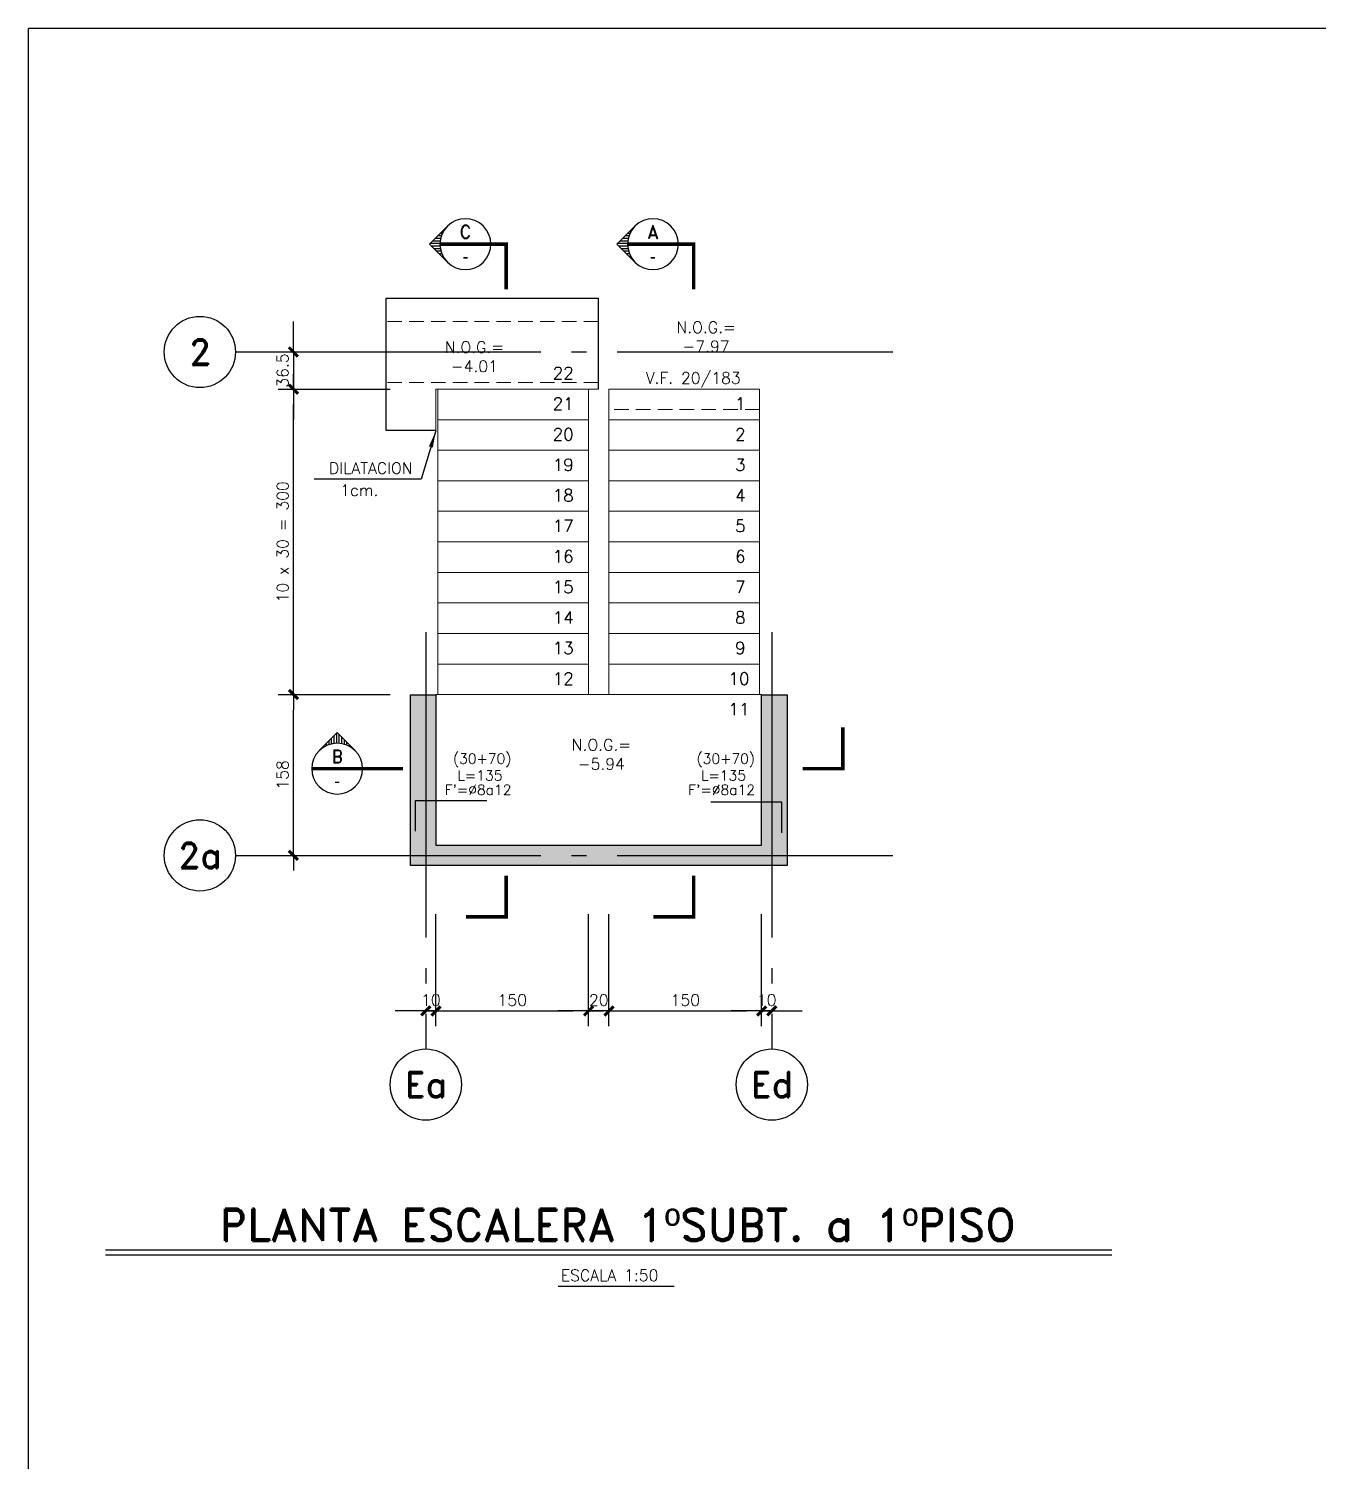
# Model space of a CAD drawing. Extents: x -58 to 5689, y 66 to 4123.
# Drawn here: x -58 to 1208, y 2717 to 4123 of the extents above; entities that cross this region are included whole.
import ezdxf
from ezdxf.enums import TextEntityAlignment as Align

# ---------------------------------------------------------------- set-up
doc = ezdxf.new("R2010")
doc.units = 0
doc.header["$LTSCALE"] = 30
doc.header["$MEASUREMENT"] = 0
doc.linetypes.add('EJES', pattern=[12.5, 10, -1, 0.5, -1])
doc.linetypes.add('RLA-PROYECCION', pattern=[0.71438, 0.47625, -0.23813])
doc.layers.get('0').update_dxf_attribs({"linetype": 'CONTINUOUS'})
for name, color, linetype in [('CONTORNOS', 3, 'CONTINUOUS'), ('RLA-BORDE DE LOSAS', 3, 'CONTINUOUS'), ('RLA-COTAS', 2, 'CONTINUOUS'), ('RLA-COTAS2', 1, 'CONTINUOUS'), ('RLA-EJES', 1, 'EJES'), ('RLA-FE', 7, 'CONTINUOUS'), ('RLA-FORMATO', 7, 'CONTINUOUS'), ('RLA-GRADAS', 3, 'CONTINUOUS'), ('RLA-NIVELES', 3, 'CONTINUOUS'), ('RLA-TEXTOS-SM', 3, 'CONTINUOUS'), ('RLA-TEXTOS1', 9, 'CONTINUOUS'), ('RLA-TEXTOS2', 6, 'CONTINUOUS')]:
    doc.layers.add(name, color=color, linetype=linetype)
for name, color, linetype, lineweight in [('RLA-LOSA', 3, 'CONTINUOUS', 9), ('RLA-PROYECCION', 2, 'RLA-PROYECCION', 9), ('RLE-MURO', 5, 'CONTINUOUS', 25), ('RLE-SOLID', 252, 'CONTINUOUS', 15)]:
    doc.layers.add(name, color=color, linetype=linetype, lineweight=lineweight)
doc.styles.add('ROMAND', font='romand', dxfattribs={"height": 31.5})
doc.styles.add('ROMANS', font='romans.shx', dxfattribs={"height": 11.25})
doc.styles.add('ROMANS0', font='romans.shx')
doc.styles.add('SIETE50', font='ROMAND.SHX', dxfattribs={"height": 31.5})
doc.linetypes.add('ZIGZAG', pattern='A,0.0001,-0.2,[131,ltypeshp.shx,S=0.2,R=0,X=-0.2,Y=0],-0.4,[131,ltypeshp.shx,S=0.2,R=180,X=0.2,Y=0],-0.2', length=0.8001)
doc.dimstyles.new('ING50', dxfattribs={"dimscale": 50, "dimtxt": 0.27, "dimasz": 0.3, "dimexe": 0, "dimexo": 0, "dimgap": 0.1, "dimtad": 1, "dimdec": 1, "dimzin": 12, "dimdsep": 46, "dimtxsty": 'ROMANS', "dimblk": 'TICK1', "dimblk1": 'TICK1', "dimblk2": 'TICK1', "dimcen": 0.09, "dimclrd": 2, "dimclre": 1, "dimclrt": 3, "dimadec": 0, "dimazin": 0, "dimtfac": 1, "dimtdec": 0, "dimtix": 1, "dimtmove": 2, "dimatfit": 3, "dimldrblk": 'TICK1', "dimfxl": 0, "dimfxlon": 1, "dimtolj": 1, "dimtzin": 0, "dimarcsym": 0})

# ---------------------------------------------------------------- blocks, each defined once
blk = doc.blocks.new('TICK1')
at = {"color": 2}
for points in [[(0, 0), (-1, 0)], [(0, 0), (1, 0)]]:
    blk.add_lwpolyline(points, dxfattribs=at)
at = {"color": 2, "const_width": 0.2}
blk.add_lwpolyline([(-0.3, -0.3), (0.3, 0.3)], dxfattribs=at)
blk = doc.blocks.new('*D19')
at = {"layer": 'RLA-COTAS', "color": 2, "lineweight": -2, "transparency": 16777216}
blk.add_line((202.1, 3484), (202.1, 3754), dxfattribs=at)
at = {"layer": 'RLA-COTAS', "color": 2, "lineweight": -2, "transparency": 16777216, "xscale": 15, "yscale": 15, "zscale": 15}
for p, rotation in [((202.1, 3769), 90), ((202.1, 3469), 270)]:
    blk.add_blockref('TICK1', p, dxfattribs=dict(at, rotation=rotation))
at = {"layer": 'RLA-COTAS', "color": 3, "transparency": 16777216, "insert": (191.5, 3619), "char_height": 11.25, "attachment_point": 5, "rotation": 90, "style": 'ROMANS'}
blk.add_mtext('\\A1;10 x 30 = 300', dxfattribs=at)
blk = doc.blocks.new('*D20')
at = {"layer": 'RLA-COTAS', "color": 2, "lineweight": -2, "transparency": 16777216}
blk.add_line((202.1, 3326), (202.1, 3454), dxfattribs=at)
at = {"layer": 'RLA-COTAS', "color": 2, "lineweight": -2, "transparency": 16777216, "xscale": 15, "yscale": 15, "zscale": 15}
for p, rotation in [((202.1, 3469), 90), ((202.1, 3311), 270)]:
    blk.add_blockref('TICK1', p, dxfattribs=dict(at, rotation=rotation))
at = {"layer": 'RLA-COTAS', "color": 3, "transparency": 16777216, "insert": (191.5, 3390), "char_height": 11.25, "attachment_point": 5, "rotation": 90, "style": 'ROMANS'}
blk.add_mtext('\\A1;158', dxfattribs=at)
blk = doc.blocks.new('EJE-1')
at = {"color": 3, "linetype": 'Continuous'}
blk.add_circle((0, 0), 35, dxfattribs=at)
at = {"color": 5, "linetype": 'Continuous', "style": 'ROMAND'}
blk.add_attdef('0', text='', height=25, dxfattribs=at).set_placement((0.2, 0), align=Align.MIDDLE)
blk = doc.blocks.new('*D21')
at = {"layer": 'RLA-COTAS', "color": 2, "lineweight": -2, "transparency": 16777216}
for p, q in [((317.1, 3158.2), (302.1, 3158.2)), ((342.1, 3158.2), (332.1, 3158.2)), ((357.1, 3158.2), (372.1, 3158.2))]:
    blk.add_line(p, q, dxfattribs=at)
at = {"layer": 'RLA-COTAS', "color": 2, "lineweight": -2, "transparency": 16777216, "xscale": 15, "yscale": 15, "zscale": 15}
blk.add_blockref('TICK1', (332.1, 3158.2), dxfattribs=at)
at = {"layer": 'RLA-COTAS', "color": 2, "lineweight": -2, "transparency": 16777216, "xscale": 15, "yscale": 15, "zscale": 15, "rotation": 180}
blk.add_blockref('TICK1', (342.1, 3158.2), dxfattribs=at)
at = {"layer": 'RLA-COTAS', "color": 3, "transparency": 16777216, "insert": (337.1, 3168.8), "char_height": 11.25, "attachment_point": 5, "style": 'ROMANS'}
blk.add_mtext('\\A1;10', dxfattribs=at)
blk = doc.blocks.new('*D22')
at = {"layer": 'RLA-COTAS', "color": 2, "lineweight": -2, "transparency": 16777216}
blk.add_line((357.1, 3158.2), (477.1, 3158.2), dxfattribs=at)
at = {"layer": 'RLA-COTAS', "color": 2, "lineweight": -2, "transparency": 16777216, "xscale": 15, "yscale": 15, "zscale": 15, "rotation": 180}
blk.add_blockref('TICK1', (342.1, 3158.2), dxfattribs=at)
at = {"layer": 'RLA-COTAS', "color": 2, "lineweight": -2, "transparency": 16777216, "xscale": 15, "yscale": 15, "zscale": 15}
blk.add_blockref('TICK1', (492.1, 3158.2), dxfattribs=at)
at = {"layer": 'RLA-COTAS', "color": 3, "transparency": 16777216, "insert": (417.1, 3168.8), "char_height": 11.25, "attachment_point": 5, "style": 'ROMANS'}
blk.add_mtext('\\A1;150', dxfattribs=at)
blk = doc.blocks.new('*D23')
at = {"layer": 'RLA-COTAS', "color": 2, "lineweight": -2, "transparency": 16777216}
for p, q in [((477.1, 3158.2), (462.1, 3158.2)), ((512.1, 3158.2), (492.1, 3158.2)), ((527.1, 3158.2), (542.1, 3158.2))]:
    blk.add_line(p, q, dxfattribs=at)
at = {"layer": 'RLA-COTAS', "color": 2, "lineweight": -2, "transparency": 16777216, "xscale": 15, "yscale": 15, "zscale": 15}
blk.add_blockref('TICK1', (492.1, 3158.2), dxfattribs=at)
at = {"layer": 'RLA-COTAS', "color": 2, "lineweight": -2, "transparency": 16777216, "xscale": 15, "yscale": 15, "zscale": 15, "rotation": 180}
blk.add_blockref('TICK1', (512.1, 3158.2), dxfattribs=at)
at = {"layer": 'RLA-COTAS', "color": 3, "transparency": 16777216, "insert": (502.1, 3168.8), "char_height": 11.25, "attachment_point": 5, "style": 'ROMANS'}
blk.add_mtext('\\A1;20', dxfattribs=at)
blk = doc.blocks.new('*D24')
at = {"layer": 'RLA-COTAS', "color": 2, "lineweight": -2, "transparency": 16777216}
blk.add_line((527.1, 3158.2), (647.1, 3158.2), dxfattribs=at)
at = {"layer": 'RLA-COTAS', "color": 2, "lineweight": -2, "transparency": 16777216, "xscale": 15, "yscale": 15, "zscale": 15, "rotation": 180}
blk.add_blockref('TICK1', (512.1, 3158.2), dxfattribs=at)
at = {"layer": 'RLA-COTAS', "color": 2, "lineweight": -2, "transparency": 16777216, "xscale": 15, "yscale": 15, "zscale": 15}
blk.add_blockref('TICK1', (662.1, 3158.2), dxfattribs=at)
at = {"layer": 'RLA-COTAS', "color": 3, "transparency": 16777216, "insert": (587.1, 3168.8), "char_height": 11.25, "attachment_point": 5, "style": 'ROMANS'}
blk.add_mtext('\\A1;150', dxfattribs=at)
blk = doc.blocks.new('*D25')
at = {"layer": 'RLA-COTAS', "color": 2, "lineweight": -2, "transparency": 16777216}
for p, q in [((647.1, 3158.2), (632.1, 3158.2)), ((672.1, 3158.2), (662.1, 3158.2)), ((687.1, 3158.2), (702.1, 3158.2))]:
    blk.add_line(p, q, dxfattribs=at)
at = {"layer": 'RLA-COTAS', "color": 2, "lineweight": -2, "transparency": 16777216, "xscale": 15, "yscale": 15, "zscale": 15}
blk.add_blockref('TICK1', (662.1, 3158.2), dxfattribs=at)
at = {"layer": 'RLA-COTAS', "color": 2, "lineweight": -2, "transparency": 16777216, "xscale": 15, "yscale": 15, "zscale": 15, "rotation": 180}
blk.add_blockref('TICK1', (672.1, 3158.2), dxfattribs=at)
at = {"layer": 'RLA-COTAS', "color": 3, "transparency": 16777216, "insert": (667.1, 3168.8), "char_height": 11.25, "attachment_point": 5, "style": 'ROMANS'}
blk.add_mtext('\\A1;10', dxfattribs=at)
blk = doc.blocks.new('*D26')
at = {"layer": 'RLA-COTAS', "color": 2, "lineweight": -2, "transparency": 16777216}
for p, q in [((202.1, 3820.5), (202.1, 3835.5)), ((202.1, 3805.5), (202.1, 3769)), ((202.1, 3754), (202.1, 3739))]:
    blk.add_line(p, q, dxfattribs=at)
at = {"layer": 'RLA-COTAS', "color": 2, "lineweight": -2, "transparency": 16777216, "xscale": 15, "yscale": 15, "zscale": 15}
for p, rotation in [((202.1, 3805.5), 270), ((202.1, 3769), 90)]:
    blk.add_blockref('TICK1', p, dxfattribs=dict(at, rotation=rotation))
at = {"layer": 'RLA-COTAS', "color": 3, "transparency": 16777216, "insert": (191.5, 3787.2), "char_height": 11.25, "attachment_point": 5, "rotation": 90, "style": 'ROMANS'}
blk.add_mtext('\\A1;36.5', dxfattribs=at)
blk = doc.blocks.new('*X13')
at = {"color": 0}
for p, q in [((2610.1, 1260), (2610.4, 1260)), ((2611.9, 1257.5), (2612.9, 1257.5)), ((2613.2, 1255), (2615.4, 1255)), ((2614.2, 1252.5), (2617.9, 1252.5)), ((2614.9, 1250), (2620.4, 1250)), ((2615.1, 1240), (2621.4, 1240)), ((2615.3, 1247.5), (2622.9, 1247.5)), ((2615.4, 1242.5), (2623.9, 1242.5)), ((2615.5, 1245), (2625.4, 1245)), ((2608.8, 1227.5), (2608.9, 1227.5)), ((2610.9, 1230), (2611.4, 1230)), ((2612.4, 1232.5), (2613.9, 1232.5)), ((2613.6, 1235), (2616.4, 1235)), ((2614.5, 1237.5), (2618.9, 1237.5))]:
    blk.add_line(p, q, dxfattribs=at)
blk = doc.blocks.new('corte2')
at = {"color": 2, "linetype": 'Continuous'}
for p, q in [((-57.7, 17.7), (-75.4, 0)), ((-75.4, 0), (-57.7, -17.7))]:
    blk.add_line(p, q, dxfattribs=at)
at = {"color": 2, "linetype": 'Continuous', "const_width": 3.5}
blk.add_lwpolyline([(-65, 0), (0, 0), (0, -44.5)], dxfattribs=at)
at = {"color": 2, "linetype": 'Continuous'}
blk.add_arc((-40, 0), 25, 135, 225, dxfattribs=at)
at = {"color": 1, "linetype": 'Continuous'}
blk.add_arc((-40, 0), 25, 225, 135, dxfattribs=at)
at = {"color": 2, "linetype": 'Continuous', "xscale": -1}
blk.add_blockref('*X13', (2550.5, -1244.5), dxfattribs=at)
at = {"color": 3, "linetype": 'Continuous', "style": 'ROMAND'}
blk.add_attdef('A', text='', height=13, dxfattribs=at).set_placement((-40, 12), align=Align.MIDDLE)
at = {"color": 3, "linetype": 'Continuous'}
blk.add_attdef('-', text='', height=13, dxfattribs=at).set_placement((-40, -12), align=Align.MIDDLE)
blk = doc.blocks.new('CORTE9')
at = {"color": 2, "const_width": 3.51}
blk.add_lwpolyline([(0, 39.5), (0, 0), (40.5, 0)], dxfattribs=at)
blk = doc.blocks.new('*X15')
at = {"color": 0}
for p, q in [((2587.5, 1330.3), (2587.5, 1337.9)), ((2590, 1330.5), (2590, 1340.4)), ((2592.5, 1330.4), (2592.5, 1338.9)), ((2595, 1330.1), (2595, 1336.4)), ((2575, 1325.1), (2575, 1325.4)), ((2577.5, 1326.9), (2577.5, 1327.9)), ((2580, 1328.2), (2580, 1330.4)), ((2582.5, 1329.2), (2582.5, 1332.9)), ((2585, 1329.9), (2585, 1335.4)), ((2597.5, 1329.5), (2597.5, 1333.9)), ((2600, 1328.6), (2600, 1331.4)), ((2602.5, 1327.4), (2602.5, 1328.9)), ((2605, 1325.9), (2605, 1326.4)), ((2607.5, 1323.8), (2607.5, 1323.9))]:
    blk.add_line(p, q, dxfattribs=at)
blk = doc.blocks.new('corte3')
at = {"color": 2, "linetype": 'Continuous'}
for p, q in [((-17.7, 17.7), (0, 35.4)), ((0, 35.4), (17.7, 17.7))]:
    blk.add_line(p, q, dxfattribs=at)
at = {"color": 2, "linetype": 'Continuous', "const_width": 3.5}
blk.add_lwpolyline([(-25, 0), (64.6, 0)], dxfattribs=at)
at = {"color": 1, "linetype": 'Continuous'}
blk.add_arc((0, 0), 25, 135, 45, dxfattribs=at)
at = {"color": 2, "linetype": 'Continuous'}
blk.add_arc((0, 0), 25, 45, 135, dxfattribs=at)
blk.add_blockref('*X15', (-2590.5, -1305.5), dxfattribs=at)
at = {"color": 3, "linetype": 'Continuous', "style": 'ROMAND'}
blk.add_attdef('A', text='', height=13, dxfattribs=at).set_placement((0, 12), align=Align.MIDDLE)
at = {"color": 3, "linetype": 'Continuous'}
blk.add_attdef('-', text='', height=13, dxfattribs=at).set_placement((0, -12), align=Align.MIDDLE)

msp = doc.modelspace()

# ---------------------------------------------------------------- hatches: boundary and pattern name
at = {"layer": 'RLE-SOLID'}
for points in [[(342.12, 3320.97), (342.12, 3468.85), (317.12, 3468.85), (317.12, 3320.97)], [(687.12, 3320.97), (687.12, 3468.85), (662.12, 3468.85), (662.12, 3320.97)], [(687.12, 3300.97), (687.12, 3320.97), (317.12, 3320.97), (317.12, 3300.97)]]:
    msp.add_hatch(color=256, dxfattribs=at).paths.add_polyline_path(points, flags=0)

# ---------------------------------------------------------------- linework, layer by layer
at = {"layer": 'RLA-BORDE DE LOSAS', "color": 1, "linetype": 'ZIGZAG'}
for p, q in [((293.13, 3728.32), (293.13, 3858.23)), ((293.13, 3858.23), (501.58, 3858.23)), ((501.58, 3858.23), (501.58, 3768.97)), ((342.12, 3728.32), (293.13, 3728.32))]:
    msp.add_line(p, q, dxfattribs=at)
at = {"layer": 'RLA-COTAS2'}
for p, q in [((187.12, 3768.97), (297.12, 3768.97)), ((187.12, 3468.97), (297.12, 3468.97)), ((342.12, 3143.2), (342.12, 3253.2)), ((492.12, 3143.2), (492.12, 3253.2)), ((512.12, 3143.2), (512.12, 3253.2)), ((662.12, 3143.2), (662.12, 3253.2))]:
    msp.add_line(p, q, dxfattribs=at)
at = {"layer": 'RLA-EJES'}
for p, q in [((145.17, 3805.47), (790.94, 3805.47)), ((332.12, 3530.22), (332.12, 3120.81)), ((672.12, 3530.22), (672.12, 3120.81)), ((145.17, 3310.97), (790.94, 3310.97))]:
    msp.add_line(p, q, dxfattribs=at)
at = {"layer": 'RLA-FE'}
for points in [[(322.12, 3334.92), (322.12, 3364.92), (392.12, 3364.92)], [(682.12, 3333.11), (682.12, 3363.11), (612.12, 3363.11)]]:
    msp.add_lwpolyline(points, dxfattribs=at)
at = {"layer": 'RLA-FORMATO', "color": 6, "linetype": 'Continuous'}
for p in [(-58.1, 68.1), (5686.9, 4123.1)]:
    msp.add_line(p, (-58.1, 4123.1), dxfattribs=at)
at = {"layer": 'RLA-LOSA'}
for p, q in [((501.58, 3768.97), (342.12, 3768.97)), ((342.12, 3768.97), (342.12, 3728.32)), ((344.12, 3768.97), (344.12, 3468.85)), ((492.12, 3468.97), (492.12, 3768.97)), ((660.12, 3768.97), (512.12, 3768.97)), ((512.12, 3468.97), (512.12, 3768.97)), ((660.12, 3468.85), (660.12, 3768.97)), ((344.12, 3738.97), (492.12, 3738.97)), ((512.12, 3738.97), (660.12, 3738.97)), ((344.12, 3708.97), (492.12, 3708.97)), ((512.12, 3708.97), (660.12, 3708.97)), ((344.12, 3678.97), (492.12, 3678.97)), ((512.12, 3678.97), (660.12, 3678.97)), ((344.12, 3648.97), (492.12, 3648.97)), ((512.12, 3648.97), (660.12, 3648.97)), ((344.12, 3618.97), (492.12, 3618.97)), ((512.12, 3618.97), (660.12, 3618.97)), ((344.12, 3588.97), (492.12, 3588.97)), ((512.12, 3588.97), (660.12, 3588.97)), ((344.12, 3558.97), (492.12, 3558.97)), ((512.12, 3558.97), (660.12, 3558.97)), ((344.12, 3528.97), (492.12, 3528.97)), ((512.12, 3528.97), (660.12, 3528.97)), ((344.12, 3498.97), (492.12, 3498.97)), ((512.12, 3498.97), (660.12, 3498.97)), ((342.12, 3468.97), (662.12, 3468.97))]:
    msp.add_line(p, q, dxfattribs=at)
at = {"layer": 'RLA-PROYECCION'}
for p, q in [((501.58, 3835.47), (291.92, 3835.47)), ((501.58, 3775.47), (291.92, 3775.47)), ((660.12, 3748.97), (512.12, 3748.97))]:
    msp.add_line(p, q, dxfattribs=at)
at = {"layer": 'RLA-TEXTOS1', "color": 1}
for p, q in [((341.92, 3728.1), (327.62, 3680.41)), ((327.62, 3680.41), (222.55, 3680.41))]:
    msp.add_line(p, q, dxfattribs=at)
at = {"layer": 'RLA-TEXTOS1', "color": 2}
msp.add_lwpolyline([(342.12, 3728.32, 0, 4, 0), (337.1, 3712.15, 4, 4, 0)], format="xyseb", dxfattribs=at)
at = {"layer": 'RLA-TEXTOS2', "color": 6}
for p, q in [((17.27, 2923.65), (1006.17, 2923.65)), ((17.27, 2918.65), (1006.17, 2918.65))]:
    msp.add_line(p, q, dxfattribs=at)
at = {"layer": 'RLA-TEXTOS2', "color": 3}
msp.add_line((462.16, 2887.88), (576.26, 2887.88), dxfattribs=at)
at = {"layer": 'RLE-MURO'}
for p, q in [((317.12, 3300.97), (317.12, 3468.85)), ((317.12, 3468.85), (342.12, 3468.85)), ((342.12, 3468.85), (342.12, 3320.97)), ((662.12, 3320.97), (662.12, 3468.85)), ((662.12, 3468.85), (687.12, 3468.85)), ((687.12, 3468.85), (687.12, 3300.97)), ((342.12, 3320.97), (662.12, 3320.97)), ((687.12, 3300.97), (317.12, 3300.97))]:
    msp.add_line(p, q, dxfattribs=at)

# ---------------------------------------------------------------- block references
at = {"layer": 'CONTORNOS'}
for name, p, values in [('corte2', (411.02, 3911.42), {'-': '-', 'A': 'C'}), ('corte2', (595.37, 3911.42), {'-': '-', 'A': 'A'}), ('corte3', (245.11, 3396.16), {'-': '-', 'A': 'B'})]:
    msp.add_blockref(name, p, dxfattribs=at).add_auto_attribs(values)
at = {"layer": 'CONTORNOS', "rotation": 90}
for p in [(741.88, 3396.16), (411.02, 3250.63), (595.37, 3250.63)]:
    msp.add_blockref('CORTE9', p, dxfattribs=at)
at = {"layer": 'RLA-EJES'}
for p, values in [((110.17, 3805.47), {'0': '2'}), ((110.17, 3310.97), {'0': '2a'}), ((332.12, 3085.81), {'0': 'Ea'}), ((672.12, 3085.81), {'0': 'Ed'})]:
    msp.add_blockref('EJE-1', p, dxfattribs=at).add_auto_attribs(values)

# ---------------------------------------------------------------- texts
at = {"layer": 'RLA-GRADAS', "style": 'ROMAND'}
for s, p in [('22', (456.86, 3778.65)), ('21', (456.86, 3748.65)), ('1', (636.05, 3748.65)), ('20', (456.86, 3718.65)), ('2', (636.05, 3718.65)), ('19', (456.86, 3688.65)), ('3', (636.05, 3688.65)), ('18', (456.86, 3658.65)), ('4', (636.05, 3658.65)), ('17', (456.86, 3628.65)), ('5', (636.05, 3628.65)), ('16', (456.86, 3598.65)), ('6', (636.05, 3598.65)), ('15', (456.86, 3568.65)), ('7', (636.05, 3568.65)), ('14', (456.86, 3538.65)), ('8', (636.05, 3538.65)), ('13', (456.86, 3508.65)), ('9', (636.05, 3508.65)), ('12', (456.86, 3478.65)), ('10', (629.56, 3478.65)), ('11', (629.56, 3448.65))]:
    msp.add_text(s, height=12, dxfattribs=at).set_placement(p)
at = {"layer": 'RLA-NIVELES', "color": 3, "char_height": 11.25, "width": 90.6757, "attachment_point": 2, "style": 'ROMANS'}
for s, insert in [('N.O.G.= -7.97', (607.52, 3835.3)), ('N.O.G.= -4.01', (379.9, 3815.85)), ('N.O.G.= -5.94', (504.65, 3425.2))]:
    msp.add_mtext(s, dxfattribs=dict(at, insert=insert))
at = {"layer": 'RLA-TEXTOS-SM', "style": 'ROMANS0'}
for s, p in [('(30+70)', (416.27, 3398.04)), ('(30+70)', (655.59, 3398.04)), ('L=135', (407.44, 3381.45)), ('L=135', (646.76, 3381.45)), ("F'=%%C8a12", (416.27, 3367.38)), ("F'=%%C8a12", (655.59, 3367.38))]:
    msp.add_text(s, height=10, rotation=360, dxfattribs=at).set_placement(p, align=Align.BOTTOM_RIGHT)
at = {"layer": 'RLA-TEXTOS1', "style": 'ROMANS'}
for s, p in [('V.F. 20/183', (594.92, 3774.3)), (' DILATACION', (274.23, 3685.74)), (' 1cm.', (262.96, 3664.12))]:
    msp.add_text(s, height=11.2, dxfattribs=at).set_placement(p, align=Align.CENTER)
at = {"layer": 'RLA-TEXTOS2', "color": 6, "style": 'SIETE50'}
msp.add_text('PLANTA ESCALERA 1ºSUBT. a 1ºPISO', height=31.5, dxfattribs=at).set_placement((520.63, 2932.23), align=Align.CENTER)
at = {"layer": 'RLA-TEXTOS2', "color": 3, "style": 'ROMANS'}
msp.add_text('ESCALA 1:50', height=11.25, dxfattribs=at).set_placement((464.76, 2892.83))

# ---------------------------------------------------------------- dimensions: what is measured, and where the dimension line sits
at = {"layer": 'RLA-COTAS'}
for base, p1, p2, angle, picture, middle in [((202.12, 3768.97), (202.12, 3805.47), (202.12, 3768.97), 270, '*D26', (191.5, 3787.22)), ((202.12, 3468.97), (202.12, 3310.97), (202.12, 3468.97), 90, '*D20', (191.5, 3389.97)), ((332.12, 3158.2), (342.12, 3158.2), (332.12, 3158.2), 180, '*D21', (337.12, 3168.82)), ((492.12, 3158.2), (512.12, 3158.2), (492.12, 3158.2), 180, '*D23', (502.12, 3168.82)), ((662.12, 3158.2), (672.12, 3158.2), (662.12, 3158.2), 180, '*D25', (667.12, 3168.82))]:
    dim = msp.add_linear_dim(base=base, p1=p1, p2=p2, angle=angle, dimstyle='ING50', dxfattribs=at)
    dim.commit()
    dim.dimension.update_dxf_attribs({"geometry": picture, "text_midpoint": middle})
dim = msp.add_linear_dim(base=(202.12, 3768.97), p1=(202.12, 3468.97), p2=(202.12, 3768.97), angle=90, text='10 x 30 = <>', dimstyle='ING50', dxfattribs=at)
dim.commit()
dim.dimension.update_dxf_attribs({"geometry": '*D19', "text_midpoint": (191.5, 3618.97)})
for base, p1, p2, picture, middle in [((492.12, 3158.2), (342.12, 3158.2), (492.12, 3158.2), '*D22', (417.12, 3168.82)), ((662.12, 3158.2), (512.12, 3158.2), (662.12, 3158.2), '*D24', (587.12, 3168.82))]:
    dim = msp.add_linear_dim(base=base, p1=p1, p2=p2, dimstyle='ING50', dxfattribs=at)
    dim.commit()
    dim.dimension.update_dxf_attribs({"geometry": picture, "text_midpoint": middle})

doc.saveas('drawing.dxf')
